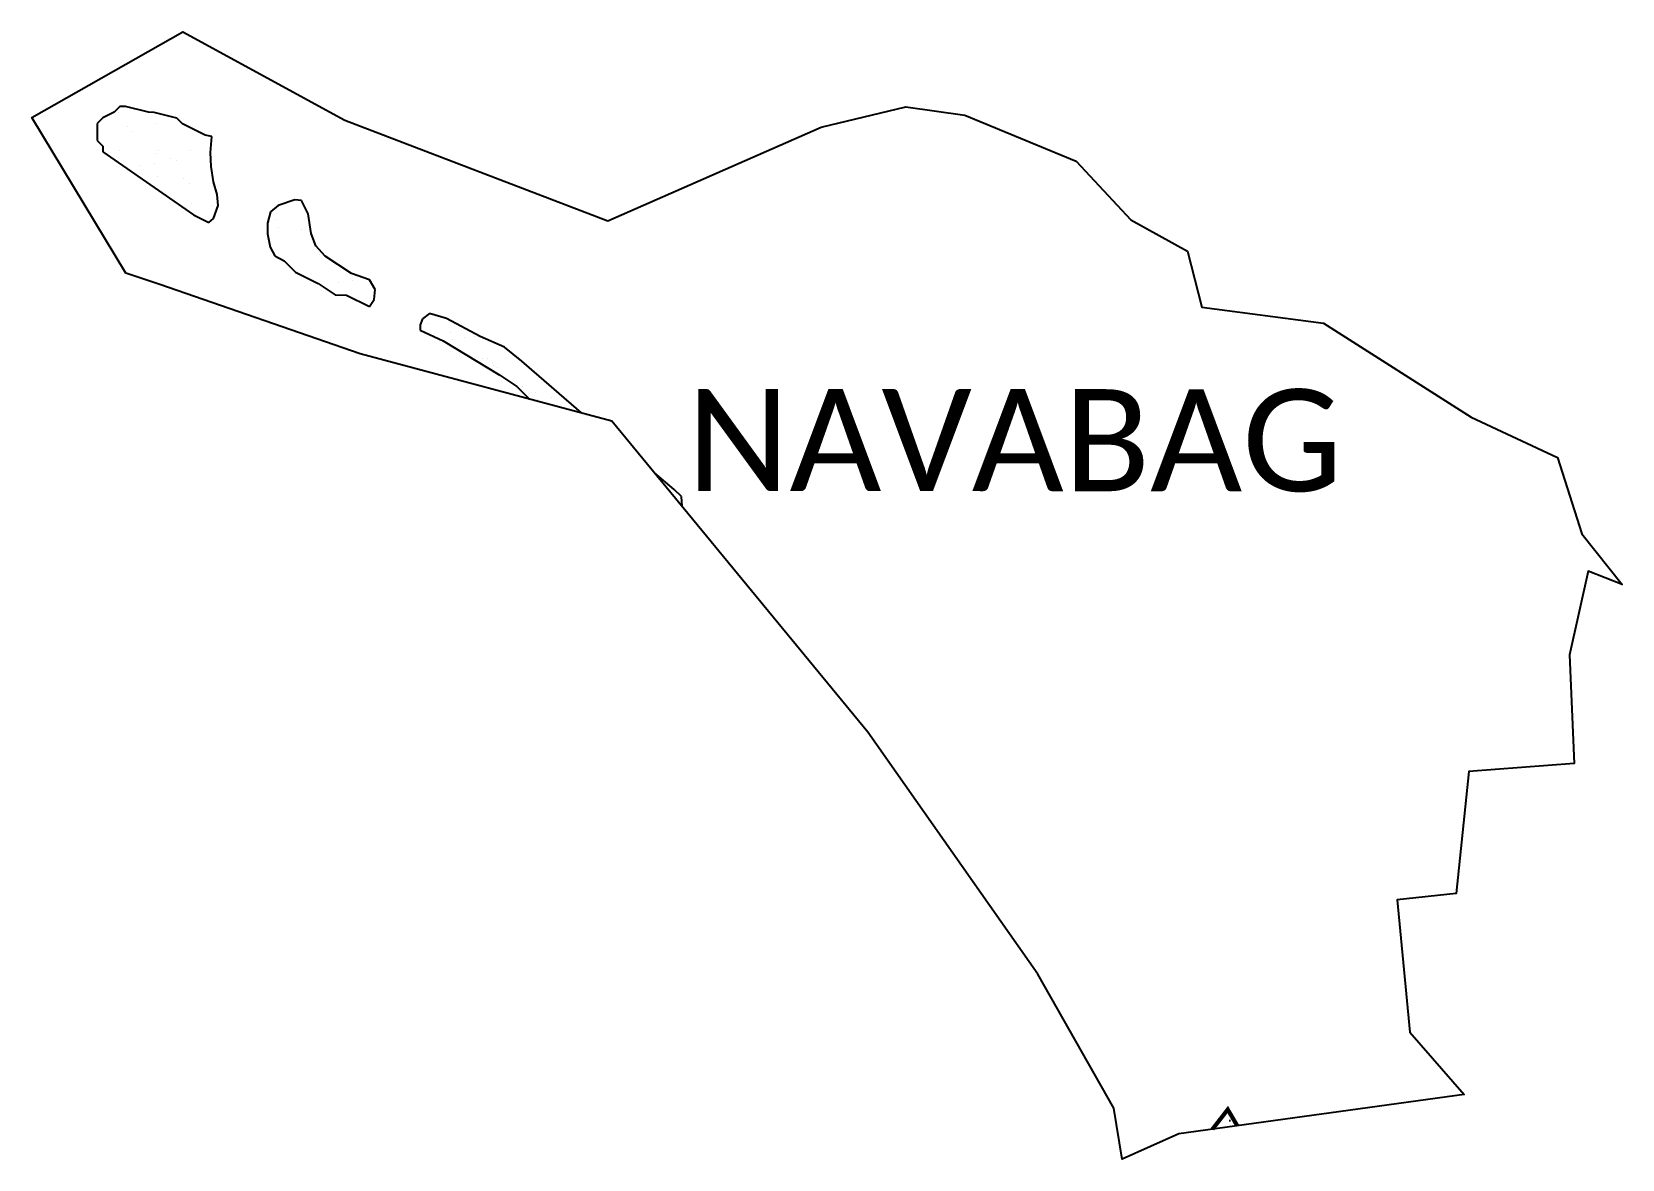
# Model space of a CAD drawing. Header units: metres. Extents: x 352161 to 353316, y 1752874 to 1753692.
import ezdxf

# ---------------------------------------------------------------- set-up
doc = ezdxf.new("R2010")
doc.units = ezdxf.units.M
doc.layers.add('SAND DUNES', color=42, linetype='Continuous')
doc.layers.add('VILLAGE NAME', color=250, linetype='Continuous')

msp = doc.modelspace()

# ---------------------------------------------------------------- hatches: boundary and pattern name
at = {"layer": 'SAND DUNES'}
h = msp.add_hatch(dxfattribs=at)
h.set_pattern_fill('AR-SAND', color=256, scale=20, angle=-0.2047)
h.set_pattern_definition([(37.2952687, (0, 0), (-1.12215954, 38.54073116), [0, -30.4, 0, -34, 0, -32.5]), (7.2952687, (0, 0), (35.5969915, 56.3160847), [0, -16.4, 0, -27.4, 0, -10.5]), (327.2952687, (-24.6, 0.088), (62.28284404, -0.1093704), [0, -10, 0, -36, 0, -47]), (317.2952687, (-24.6, 0.09), (60.184871, 17.3385678), [0, -5, 0, -23.6, 0, -27])])
h.paths.add_polyline_path([(353018.5, 1752895.8), (353036.5, 1752898.3), (353029.6, 1752910.1)])

# ---------------------------------------------------------------- linework, layer by layer
at = {"color": 3}
for points in [[(352959.3, 1753555.7), (353000.3, 1753532.8), (353010.7, 1753492.3), (353099.1, 1753480.7), (353206.2, 1753412.5), (353269, 1753383.2), (353286.5, 1753327.9), (353315.9, 1753291.1), (353291.3, 1753300.7), (353277.6, 1753240.1), (353281, 1753161.1), (353204.7, 1753155.4), (353195.5, 1753066.9), (353152.6, 1753062.2), (353161.7, 1752966.2), (353201.2, 1752920.9), (352994.1, 1752892.5), (352953, 1752874.1), (352947, 1752911.2), (352891.8, 1753008.4), (352768.3, 1753184), (352582.6, 1753409.6), (352399.8, 1753458.4), (352254.5, 1753508.8), (352229.8, 1753516.9), (352161.5, 1753630), (352271.2, 1753692.1), (352388.6, 1753627.9), (352579.7, 1753554.9), (352734.4, 1753622.9), (352795.9, 1753637.7), (352838.7, 1753631.6), (352919.6, 1753598.1)], [(352919.6, 1753598.1), (352959.3, 1753555.7)]]:
    msp.add_lwpolyline(points, dxfattribs=at)
at = {"layer": 'SAND DUNES'}
for p, q in [((352225.5, 1753637.9), (352221.4, 1753633.7)), ((352229.6, 1753637.8), (352225.5, 1753637.9)), ((352246.1, 1753633.7), (352229.6, 1753637.8)), ((352209, 1753625.5), (352208.9, 1753613.2)), ((352213.1, 1753629.6), (352209, 1753625.5)), ((352221.4, 1753633.7), (352213.1, 1753629.6)), ((352250.2, 1753633.6), (352246.1, 1753633.7)), ((352266.7, 1753629.5), (352250.2, 1753633.6)), ((352270.8, 1753625.3), (352266.7, 1753629.5)), ((352287.3, 1753617), (352270.8, 1753625.3)), ((352208.9, 1753613.2), (352213, 1753609)), ((352292.2, 1753616), (352287.3, 1753617)), ((352291.3, 1753604.5), (352292.2, 1753616)), ((352213, 1753609), (352213, 1753604.9)), ((352213, 1753604.9), (352278.9, 1753559.3)), ((352291.6, 1753594.3), (352291.3, 1753604.5)), ((352293.5, 1753583.3), (352291.6, 1753594.3)), ((352296, 1753574), (352293.5, 1753583.3)), ((352293.4, 1753556.7), (352296.8, 1753566.1)), ((352296.8, 1753566.1), (352296, 1753574)), ((352340.4, 1753566), (352334.7, 1753561.5)), ((352352.5, 1753570.2), (352340.4, 1753566)), ((352357.3, 1753569.8), (352352.5, 1753570.2)), ((352362.1, 1753560), (352357.3, 1753569.8)), ((352278.9, 1753559.3), (352289.9, 1753553.7)), ((352289.9, 1753553.7), (352293.4, 1753556.7)), ((352334.7, 1753561.5), (352332.7, 1753553.3)), ((352332.7, 1753553.3), (352332.7, 1753545.6)), ((352364.2, 1753545.8), (352362.1, 1753560)), ((352332.7, 1753545.6), (352334.4, 1753535.7)), ((352367.6, 1753536.9), (352364.2, 1753545.8)), ((352334.4, 1753535.7), (352337.8, 1753529.5)), ((352374.5, 1753529.3), (352367.6, 1753536.9)), ((352337.8, 1753529.5), (352344.7, 1753526)), ((352344.7, 1753526), (352353, 1753517.8)), ((352393.5, 1753516.7), (352374.5, 1753529.3)), ((352353, 1753517.8), (352369.4, 1753509.4)), ((352369.4, 1753509.4), (352381.8, 1753501.2)), ((352406.7, 1753512), (352393.5, 1753516.7)), ((352410.7, 1753505), (352406.7, 1753512)), ((352381.8, 1753501.2), (352390, 1753501.1)), ((352390, 1753501.1), (352406.5, 1753492.8)), ((352406.5, 1753492.8), (352409.9, 1753497.8)), ((352409.9, 1753497.8), (352410.7, 1753505)), ((352450.1, 1753487.7), (352445.1, 1753483.7)), ((352462.6, 1753484), (352450.1, 1753487.7)), ((352486.9, 1753471), (352462.6, 1753484)), ((352445.1, 1753483.7), (352443.3, 1753479.4)), ((352443.3, 1753479.4), (352443.5, 1753475.6)), ((352443.5, 1753475.6), (352460, 1753467.9)), ((352460, 1753467.9), (352501.2, 1753443)), ((352504.5, 1753463.2), (352486.9, 1753471)), ((352517.3, 1753453.2), (352504.5, 1753463.2)), ((352560.6, 1753415.5), (352517.3, 1753453.2)), ((352501.2, 1753443), (352513.6, 1753434.7)), ((352513.6, 1753434.7), (352521.8, 1753426.4)), ((352521.8, 1753426.4), (352522.5, 1753425.6)), ((352627.8, 1753360.1), (352613.6, 1753372)), ((352633.2, 1753354.8), (352627.8, 1753360.1)), ((352633.5, 1753348), (352633.2, 1753354.8)), ((352633.5, 1753347.8), (352633.5, 1753348))]:
    msp.add_line(p, q, dxfattribs=at)
at = {"layer": 'SAND DUNES', "linetype": 'Continuous'}
for p, q in [((352231.1, 1753623.3), (352231.1, 1753623.3)), ((352251.2, 1753625.9), (352251.2, 1753625.9)), ((352234.8, 1753619.9), (352234.8, 1753619.9)), ((352225.4, 1753606.2), (352225.4, 1753606.2)), ((352252.1, 1753603.9), (352252.1, 1753603.9)), ((352253.6, 1753605.7), (352253.6, 1753605.7)), ((352262, 1753600.3), (352262, 1753600.3)), ((352276.5, 1753605.7), (352276.5, 1753605.7)), ((352239.8, 1753595.3), (352239.8, 1753595.3)), ((352250.2, 1753596.6), (352250.2, 1753596.6)), ((352266.5, 1753598.7), (352266.5, 1753598.7)), ((352252.4, 1753587.3), (352252.4, 1753587.3)), ((352271.9, 1753585.6), (352271.9, 1753585.6)), ((352275.6, 1753582.2), (352275.6, 1753582.2)), ((352292.3, 1753580.9), (352292.3, 1753580.9)), ((352277.7, 1753567.2), (352277.7, 1753567.2)), ((352293, 1753566.2), (352293, 1753566.2)), ((352338.6, 1753556.2), (352338.6, 1753556.2)), ((352340.3, 1753550.1), (352340.3, 1753550.1)), ((352357, 1753548.8), (352357, 1753548.8)), ((352370.6, 1753530.6), (352370.6, 1753530.6)), ((352384, 1753510.2), (352384, 1753510.2)), ((352394.4, 1753511.6), (352394.4, 1753511.6)), ((352410.1, 1753505.2), (352410.1, 1753505.2)), ((352448.8, 1753480.4), (352448.8, 1753480.4)), ((352465.6, 1753474), (352465.6, 1753474)), ((352466.6, 1753469.1), (352466.6, 1753469.1)), ((352475.7, 1753470.4), (352475.7, 1753470.4)), ((352482.8, 1753471.1), (352482.8, 1753471.1)), ((352488.4, 1753455), (352488.4, 1753455)), ((352492.6, 1753455.2), (352492.6, 1753455.2)), ((352495.6, 1753452.1), (352495.6, 1753452.1)), ((352496.8, 1753449.6), (352496.8, 1753449.6)), ((352499.3, 1753448.7), (352499.3, 1753448.7)), ((352516.6, 1753432.7), (352516.6, 1753432.7)), ((352517.9, 1753435), (352517.9, 1753435)), ((352527.1, 1753430.1), (352527.1, 1753430.1)), ((352538.7, 1753426.5), (352538.7, 1753426.5)), ((352528.3, 1753425.2), (352528.3, 1753425.2)), ((352626.5, 1753360.2), (352626.5, 1753360.2))]:
    msp.add_line(p, q, dxfattribs=at)
at = {"layer": 'SAND DUNES', "const_width": 3.04, "flags": 128}
msp.add_lwpolyline([(353036.5, 1752898.3), (353029.6, 1752910.1), (353018.5, 1752895.8)], dxfattribs=at)

# ---------------------------------------------------------------- texts
at = {"layer": 'VILLAGE NAME', "insert": (352637, 1753432.9), "char_height": 74.047, "attachment_point": 1, "rotation": 359.9793}
msp.add_mtext_dynamic_manual_height_columns('{\\fCalibri|b0|i0|c0|p34;NAVABAG}', width=730.677, gutter_width=370.2, heights=[0], dxfattribs=at)

doc.saveas('drawing.dxf')
